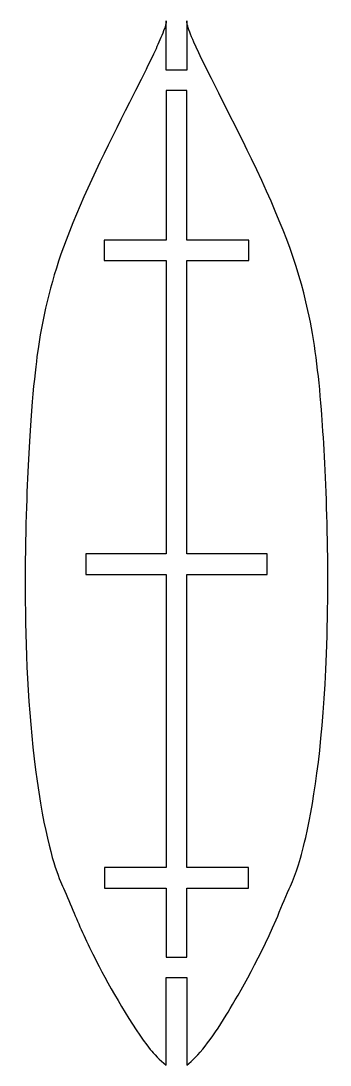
# Model space of a CAD drawing. Header units: millimetres. Extents: x -23 to 23, y -210 to -57.
import ezdxf

# ---------------------------------------------------------------- set-up
doc = ezdxf.new("R2010")
doc.units = ezdxf.units.MM
doc.layers.get('0').update_dxf_attribs({"linetype": 'CONTINUOUS'})

msp = doc.modelspace()

# ---------------------------------------------------------------- linework, layer by layer
for p, q in [((-1.5, -64.27), (-1.5, -57.04)), ((1.5, -57.04), (1.5, -64.27)), ((1.5, -64.27), (-1.5, -64.27)), ((-1.5, -210.2), (-1.5, -197.35)), ((-1.5, -197.35), (1.5, -197.35)), ((1.5, -197.35), (1.5, -210.2))]:
    msp.add_line(p, q)
msp.add_lwpolyline([(-10.59, -89.21), (-10.59, -92.21), (-1.5, -92.21), (-1.5, -135.22), (-13.31, -135.22), (-13.31, -138.22), (-1.5, -138.22), (-1.5, -181.23), (-10.54, -181.23), (-10.54, -184.23), (-1.5, -184.23), (-1.5, -194.35), (1.5, -194.35), (1.5, -184.23), (10.54, -184.23), (10.54, -181.23), (1.5, -181.23), (1.5, -138.22), (13.31, -138.22), (13.31, -135.22), (1.5, -135.22), (1.5, -92.21), (10.59, -92.21), (10.59, -89.21), (1.5, -89.21), (1.5, -67.27), (-1.5, -67.27), (-1.5, -89.21)], close=True)
for points, knots in [([(-1.5, -57.04), (-1.5, -57.38), (-1.66, -57.91), (-2.19, -59.35), (-2.64, -60.35), (-3.99, -63.27), (-5.24, -65.73), (-10.2, -75.56), (-13.67, -82.49), (-16.19, -89.21)], [-3.926556, -3.926556, -3.926556, -3.926556, -3.63367, -3.63367, -3.242145, -3.242145, -2.153512, -2.153512, 0, 0, 0, 0]), ([(1.5, -210.2), (3.16, -209.01), (5.12, -206.4), (8.64, -200.68), (11.92, -195.15), (15.25, -187.38), (15.86, -185.84), (17.4, -182.43), (18.1, -180.55), (20.3, -170.85), (21.54, -162.25), (22.53, -135.87), (21.85, -121.74), (20.83, -108.64), (20.26, -103.98), (17.76, -92.58), (15.25, -86.13), (7.75, -70.54), (4.27, -64.03), (2.07, -59.06), (1.73, -58.17), (1.54, -57.39), (1.5, -57.2), (1.5, -57.04)], [-6.986926, -6.986926, -6.986926, -6.986926, -5.056651, -5.056651, -3.859367, -3.859367, -3.567278, -3.567278, -3.200699, -3.200699, -2.620536, -2.620536, -1.963027, -1.963027, -1.493691, -1.493691, -0.759502, -0.759502, -0.203965, -0.203965, -0.046847, -0.046847, 0, 0, 0, 0]), ([(-16.19, -89.21), (-18.3, -94.83), (-19.5, -99.66), (-20.7, -107.92), (-21.39, -113.6), (-22.28, -134.1), (-22.82, -154.74), (-18.58, -179.83), (-17.23, -182.81), (-16.58, -184.23)], [-4.599484, -4.599484, -4.599484, -4.599484, -2.525694, -2.525694, -1.464625, -1.464625, -0.4696, -0.4696, 0, 0, 0, 0]), ([(-16.58, -184.23), (-16.04, -185.45), (-15.53, -186.68), (-14.14, -190.01), (-13.21, -192.1), (-9.78, -198.77), (-6.52, -204.59), (-3.34, -208.5), (-2.45, -209.52), (-1.5, -210.2)], [-4.473159, -4.473159, -4.473159, -4.473159, -3.636771, -3.636771, -2.211338, -2.211338, -0.347864, -0.347864, 0, 0, 0, 0])]:
    msp.add_open_spline(points, degree=3, knots=knots)

doc.saveas('drawing.dxf')
